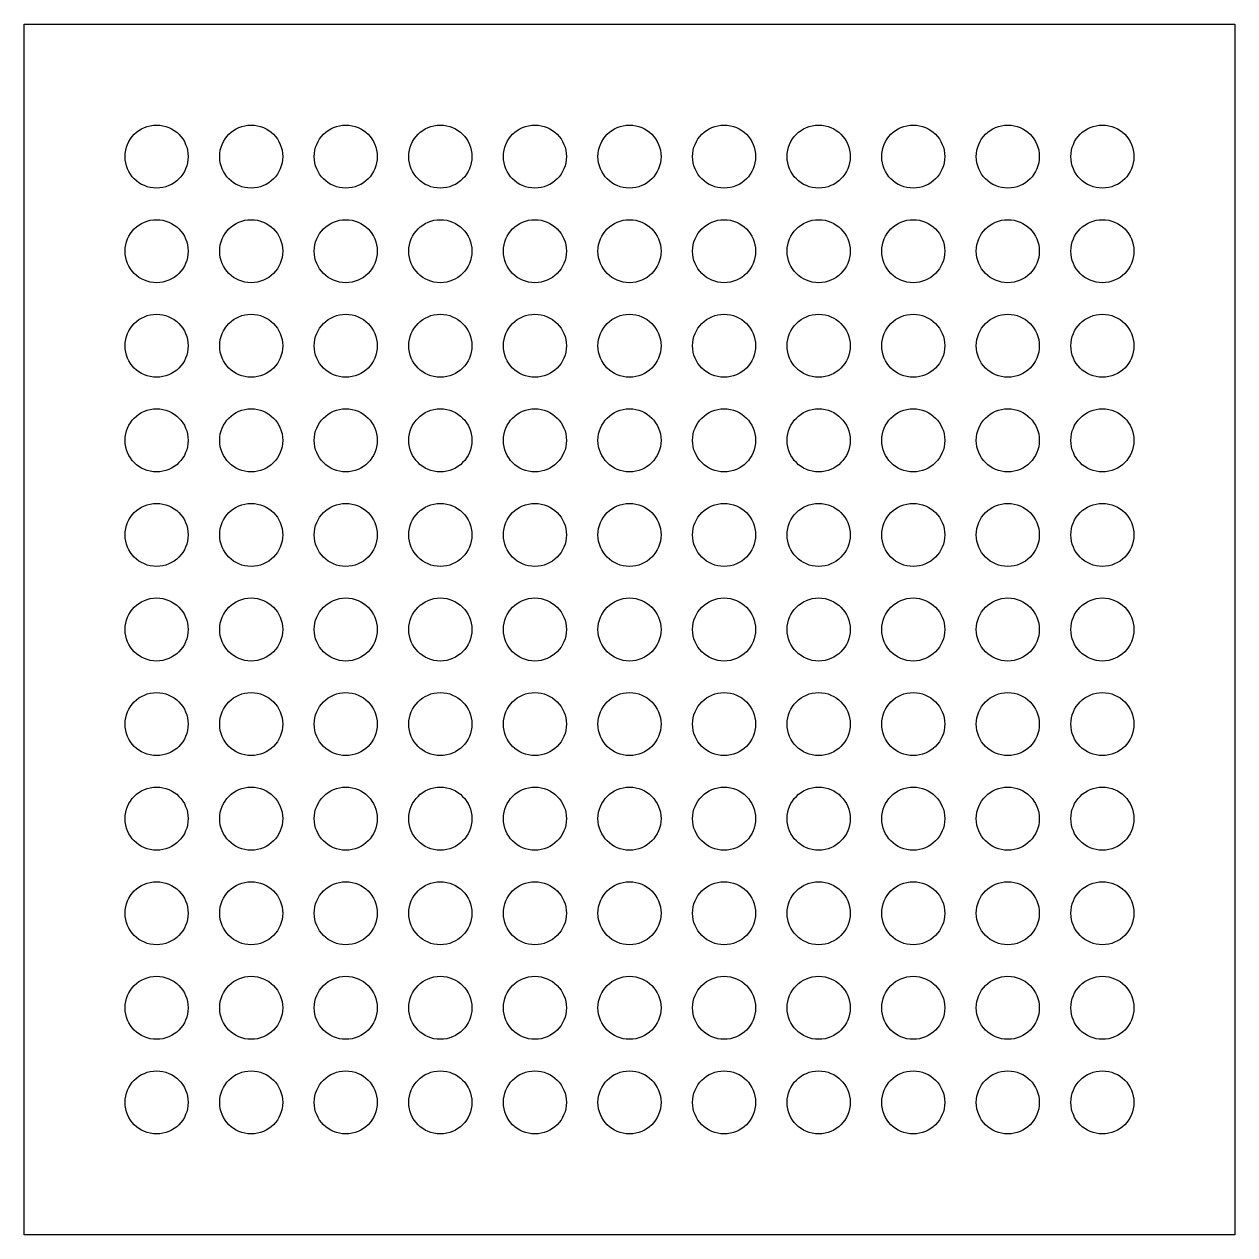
# Model space of a CAD drawing. Header units: inches. Extents: x 0 to 1.2, y 0 to 1.2.
import ezdxf

# ---------------------------------------------------------------- set-up
doc = ezdxf.new("R2010")
doc.units = ezdxf.units.IN
doc.layers.get('0').update_dxf_attribs({"linetype": 'CONTINUOUS'})

msp = doc.modelspace()

# ---------------------------------------------------------------- linework, layer by layer
msp.add_lwpolyline([(0, 0), (0, 1.2), (1.2, 1.2), (1.2, 0)], close=True)
for centre in [(0.13125, 1.06875), (0.225, 1.06875), (0.31875, 1.06875), (0.4125, 1.06875), (0.50625, 1.06875), (0.6, 1.06875), (0.69375, 1.06875), (0.7875, 1.06875), (0.88125, 1.06875), (0.975, 1.06875), (1.06875, 1.06875), (0.13125, 0.975), (0.225, 0.975), (0.31875, 0.975), (0.4125, 0.975), (0.50625, 0.975), (0.6, 0.975), (0.69375, 0.975), (0.7875, 0.975), (0.88125, 0.975), (0.975, 0.975), (1.06875, 0.975), (0.13125, 0.88125), (0.225, 0.88125), (0.31875, 0.88125), (0.4125, 0.88125), (0.50625, 0.88125), (0.6, 0.88125), (0.69375, 0.88125), (0.7875, 0.88125), (0.88125, 0.88125), (0.975, 0.88125), (1.06875, 0.88125), (0.13125, 0.7875), (0.225, 0.7875), (0.31875, 0.7875), (0.4125, 0.7875), (0.50625, 0.7875), (0.6, 0.7875), (0.69375, 0.7875), (0.7875, 0.7875), (0.88125, 0.7875), (0.975, 0.7875), (1.06875, 0.7875), (0.13125, 0.69375), (0.225, 0.69375), (0.31875, 0.69375), (0.4125, 0.69375), (0.50625, 0.69375), (0.6, 0.69375), (0.69375, 0.69375), (0.7875, 0.69375), (0.88125, 0.69375), (0.975, 0.69375), (1.06875, 0.69375), (0.13125, 0.6), (0.225, 0.6), (0.31875, 0.6), (0.4125, 0.6), (0.50625, 0.6), (0.6, 0.6), (0.69375, 0.6), (0.7875, 0.6), (0.88125, 0.6), (0.975, 0.6), (1.06875, 0.6), (0.13125, 0.50625), (0.225, 0.50625), (0.31875, 0.50625), (0.4125, 0.50625), (0.50625, 0.50625), (0.6, 0.50625), (0.69375, 0.50625), (0.7875, 0.50625), (0.88125, 0.50625), (0.975, 0.50625), (1.06875, 0.50625), (0.13125, 0.4125), (0.225, 0.4125), (0.31875, 0.4125), (0.4125, 0.4125), (0.50625, 0.4125), (0.6, 0.4125), (0.69375, 0.4125), (0.7875, 0.4125), (0.88125, 0.4125), (0.975, 0.4125), (1.06875, 0.4125), (0.13125, 0.31875), (0.225, 0.31875), (0.31875, 0.31875), (0.4125, 0.31875), (0.50625, 0.31875), (0.6, 0.31875), (0.69375, 0.31875), (0.7875, 0.31875), (0.88125, 0.31875), (0.975, 0.31875), (1.06875, 0.31875), (0.13125, 0.225), (0.225, 0.225), (0.31875, 0.225), (0.4125, 0.225), (0.50625, 0.225), (0.6, 0.225), (0.69375, 0.225), (0.7875, 0.225), (0.88125, 0.225), (0.975, 0.225), (1.06875, 0.225), (0.13125, 0.13125), (0.225, 0.13125), (0.31875, 0.13125), (0.4125, 0.13125), (0.50625, 0.13125), (0.6, 0.13125), (0.69375, 0.13125), (0.7875, 0.13125), (0.88125, 0.13125), (0.975, 0.13125), (1.06875, 0.13125)]:
    msp.add_circle(centre, 0.03125)

doc.saveas('drawing.dxf')
